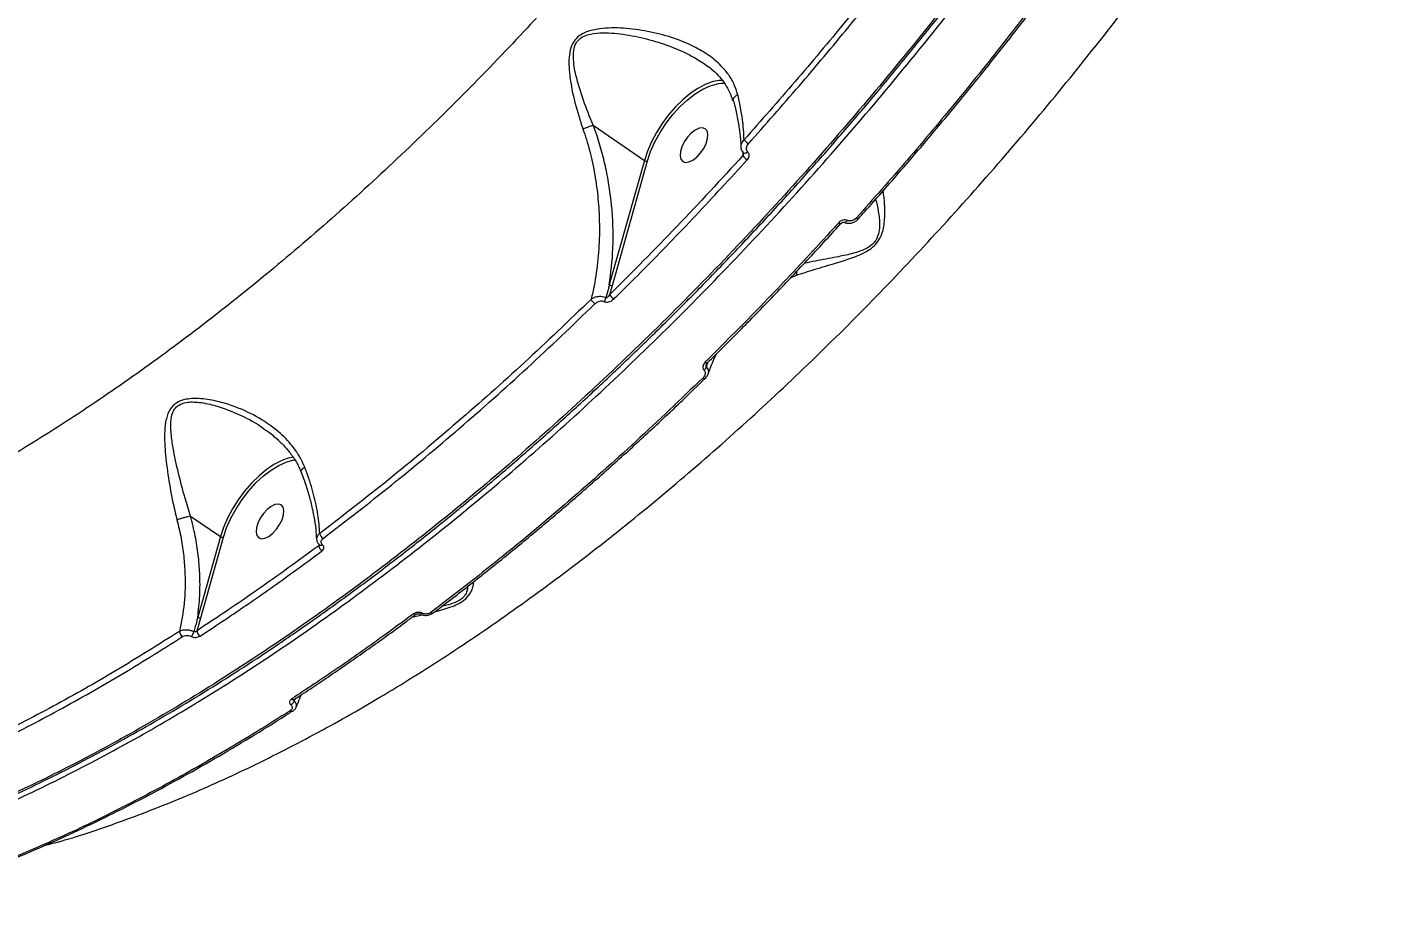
# Model space of a CAD drawing. Header units: millimetres. Extents: x -6879 to 7341, y -8047 to 7187.
# Drawn here: x -830.7 to -524.2, y 2232.9 to 2434.7 of the extents above; entities that cross this region are included whole.
import ezdxf

# ---------------------------------------------------------------- set-up
doc = ezdxf.new("R2010")
doc.units = ezdxf.units.MM
for name, color, linetype in [('DIKOM_ОБЪЕКТ', 7, 'Continuous'), ('DIKOM_РАЗМЕР_ЗОНА', 7, 'Continuous'), ('DIKOM_РАЗМЕР_ОБЪЕКТА', 7, 'Continuous')]:
    doc.layers.add(name, color=color, linetype=linetype)
doc.styles.add('style1', font='arial.ttf', dxfattribs={"width": 0.8})
doc.dimstyles.new('1-50', dxfattribs={"dimtxt": 300, "dimasz": 200, "dimexe": 100, "dimexo": 0, "dimgap": 100, "dimtad": 0, "dimdec": 0, "dimtxsty": 'style1', "dimcen": 0, "dimclrd": 7, "dimclre": 7, "dimadec": 1, "dimazin": 2, "dimtfac": 1, "dimtdec": 0, "dimtmove": 1, "dimatfit": 3, "dimfxl": 0, "dimlwd": 25, "dimlwe": 18, "dimarcsym": 0})

# ---------------------------------------------------------------- blocks, each defined once
blk = doc.blocks.new('*D20')
at = {"layer": 'Defpoints', "color": 0, "transparency": 16777216}
for p in [(-335.47, 4138.44), (-5198.79, -5966.88), (-1568.13, -5966.88)]:
    blk.add_point(p, dxfattribs=at)
at = {"layer": 'DIKOM_РАЗМЕР_ОБЪЕКТА', "color": 7, "lineweight": 18, "transparency": 16777216}
for p, q in [((-335.47, 4138.44), (-5298.79, 4138.44)), ((-1568.13, -5966.88), (-5298.79, -5966.88))]:
    blk.add_line(p, q, dxfattribs=at)
at = {"layer": 'DIKOM_РАЗМЕР_ОБЪЕКТА', "color": 7, "lineweight": 25, "transparency": 16777216}
for p, q in [((-5198.79, 3938.44), (-5198.79, -81.84)), ((-5198.79, -5766.88), (-5198.79, -1161.62))]:
    blk.add_line(p, q, dxfattribs=at)
at = {"layer": 'DIKOM_РАЗМЕР_ОБЪЕКТА', "color": 7, "transparency": 16777216}
for points in [[(-5232.12, 3938.44), (-5165.46, 3938.44), (-5198.79, 4138.44)], [(-5232.12, -5766.88), (-5165.46, -5766.88), (-5198.79, -5966.88)]]:
    blk.add_solid(points, dxfattribs=at)
at = {"layer": 'DIKOM_РАЗМЕР_ОБЪЕКТА', "color": 0, "transparency": 16777216, "insert": (-5198.79, -621.73), "char_height": 300, "attachment_point": 5, "rotation": 90, "style": 'style1'}
blk.add_mtext('10100', dxfattribs=at)
blk = doc.blocks.new('*D19')
at = {"layer": 'Defpoints', "color": 0, "transparency": 16777216}
for p in [(5624.04, 6094.27), (-4435.35, 2864.29), (5624.04, -2640.11)]:
    blk.add_point(p, dxfattribs=at)
at = {"layer": 'DIKOM_РАЗМЕР_ОБЪЕКТА', "color": 7, "lineweight": 18, "transparency": 16777216}
for p, q in [((-4435.35, 2864.29), (-4435.35, 6194.27)), ((5624.04, -2640.11), (5624.04, 6194.27))]:
    blk.add_line(p, q, dxfattribs=at)
at = {"layer": 'DIKOM_РАЗМЕР_ОБЪЕКТА', "color": 7, "lineweight": 25, "transparency": 16777216}
for p, q in [((-4235.35, 6094.27), (2113.67, 6094.27)), ((5424.04, 6094.27), (3193.46, 6094.27))]:
    blk.add_line(p, q, dxfattribs=at)
at = {"layer": 'DIKOM_РАЗМЕР_ОБЪЕКТА', "color": 7, "transparency": 16777216}
for points in [[(-4235.35, 6127.6), (-4235.35, 6060.94), (-4435.35, 6094.27)], [(5424.04, 6127.6), (5424.04, 6060.94), (5624.04, 6094.27)]]:
    blk.add_solid(points, dxfattribs=at)
at = {"layer": 'DIKOM_РАЗМЕР_ОБЪЕКТА', "color": 0, "transparency": 16777216, "insert": (2653.56, 6094.27), "char_height": 300, "attachment_point": 5, "style": 'style1'}
blk.add_mtext('10100', dxfattribs=at)
blk = doc.blocks.new('*D18')
at = {"layer": 'Defpoints', "color": 0, "transparency": 16777216}
for p in [(-342.29, 5666.7), (-6681.79, -8047.27), (-1651.48, -8047.27)]:
    blk.add_point(p, dxfattribs=at)
at = {"layer": 'DIKOM_РАЗМЕР_ЗОНА', "color": 7, "lineweight": 18, "transparency": 16777216}
for p, q in [((-342.29, 5666.7), (-6781.79, 5666.7)), ((-1651.48, -8047.27), (-6781.79, -8047.27))]:
    blk.add_line(p, q, dxfattribs=at)
at = {"layer": 'DIKOM_РАЗМЕР_ЗОНА', "color": 7, "lineweight": 25, "transparency": 16777216}
for p, q in [((-6681.79, 5466.7), (-6681.79, -340.84)), ((-6681.79, -7847.27), (-6681.79, -1420.62))]:
    blk.add_line(p, q, dxfattribs=at)
at = {"layer": 'DIKOM_РАЗМЕР_ЗОНА', "color": 7, "transparency": 16777216}
for points in [[(-6715.12, 5466.7), (-6648.46, 5466.7), (-6681.79, 5666.7)], [(-6715.12, -7847.27), (-6648.46, -7847.27), (-6681.79, -8047.27)]]:
    blk.add_solid(points, dxfattribs=at)
at = {"layer": 'DIKOM_РАЗМЕР_ЗОНА', "color": 0, "transparency": 16777216, "insert": (-6681.79, -880.73), "char_height": 300, "attachment_point": 5, "rotation": 90, "style": 'style1'}
blk.add_mtext('13700', dxfattribs=at)
blk = doc.blocks.new('*D17')
at = {"layer": 'Defpoints', "color": 0, "transparency": 16777216}
for p in [(-5935.35, 6990.27), (-5935.35, 998.27), (7340.79, -2830.86)]:
    blk.add_point(p, dxfattribs=at)
at = {"layer": 'DIKOM_РАЗМЕР_ЗОНА', "color": 7, "lineweight": 18, "transparency": 16777216}
for p, q in [((-5935.35, 998.27), (-5935.35, 7090.27)), ((7340.79, -2830.86), (7340.79, 7090.27))]:
    blk.add_line(p, q, dxfattribs=at)
at = {"layer": 'DIKOM_РАЗМЕР_ЗОНА', "color": 7, "lineweight": 25, "transparency": 16777216}
for p, q in [((-5735.35, 6990.27), (2016.67, 6990.27)), ((7140.79, 6990.27), (3096.46, 6990.27))]:
    blk.add_line(p, q, dxfattribs=at)
at = {"layer": 'DIKOM_РАЗМЕР_ЗОНА', "color": 7, "transparency": 16777216}
for points in [[(-5735.35, 7023.6), (-5735.35, 6956.94), (-5935.35, 6990.27)], [(7140.79, 7023.6), (7140.79, 6956.94), (7340.79, 6990.27)]]:
    blk.add_solid(points, dxfattribs=at)
at = {"layer": 'DIKOM_РАЗМЕР_ЗОНА', "color": 0, "transparency": 16777216, "insert": (2556.56, 6990.27), "char_height": 300, "attachment_point": 5, "style": 'style1'}
blk.add_mtext('13300', dxfattribs=at)

msp = doc.modelspace()

# ---------------------------------------------------------------- linework, layer by layer
at = {"layer": 'DIKOM_ОБЪЕКТ', "color": 7, "linetype": 'Continuous', "lineweight": 15}
for p, q in [((-702.59, 2412.52), (-691.02, 2404.56)), ((-668.72, 2406.44), (-668.73, 2405.66)), ((-691.02, 2404.56), (-698.95, 2376.38)), ((-698.26, 2376.25), (-690.33, 2404.43)), ((-642.59, 2391.34), (-642.58, 2391.35)), ((-657.84, 2378.1), (-656.76, 2378.53)), ((-698.83, 2374.23), (-698.26, 2376.25)), ((-677.28, 2355.16), (-677.26, 2355.19)), ((-793.68, 2324.05), (-786.94, 2319.42)), ((-786.94, 2319.42), (-792.07, 2301.19)), ((-791.38, 2301.06), (-786.25, 2319.29)), ((-764.7, 2317.76), (-764.7, 2317.37)), ((-738.77, 2302.16), (-738.74, 2302.17)), ((-792.22, 2298.14), (-791.38, 2301.06)), ((-743.53, 2301.23), (-741.35, 2301.75))]:
    msp.add_line(p, q, dxfattribs=at)
at = {"layer": 'DIKOM_ОБЪЕКТ', "color": 7, "linetype": 'Continuous', "lineweight": 15, "flags": 128}
for points in [[(-675.45, 2422.38), (-675.65, 2422.33), (-677.26, 2421.74), (-678.93, 2420.85), (-680.64, 2419.7), (-682.33, 2418.29), (-683.97, 2416.67), (-685.53, 2414.86), (-686.98, 2412.91), (-688.27, 2410.87), (-689.39, 2408.76), (-690.32, 2406.64), (-691.02, 2404.56)], [(-690.33, 2404.43), (-689.61, 2406.56), (-688.65, 2408.73), (-687.47, 2410.88), (-686.11, 2412.96), (-684.6, 2414.92), (-682.97, 2416.71), (-681.27, 2418.3), (-679.53, 2419.63), (-677.8, 2420.69), (-676.11, 2421.44), (-674.68, 2421.84)], [(-673.26, 2422.64), (-674.13, 2422.62), (-675.45, 2422.38)], [(-682.77, 2404.83), (-682.35, 2404.32), (-681.73, 2404.11), (-680.94, 2404.22), (-680.07, 2404.64), (-679.17, 2405.33), (-678.33, 2406.24), (-677.6, 2407.29), (-677.06, 2408.41), (-676.73, 2409.49), (-676.66, 2410.46), (-676.83, 2411.23), (-677.25, 2411.73), (-677.88, 2411.94), (-678.66, 2411.83), (-679.54, 2411.42), (-680.43, 2410.72), (-681.28, 2409.81), (-682, 2408.76), (-682.55, 2407.64), (-682.87, 2406.56), (-682.95, 2405.59), (-682.77, 2404.83)], [(-667.63, 2406.47), (-667.82, 2406.33), (-668.01, 2406.23), (-668.2, 2406.17), (-668.37, 2406.15), (-668.51, 2406.18), (-668.59, 2406.24)], [(-645.1, 2390.98), (-645.24, 2390.8), (-645.38, 2390.66), (-645.52, 2390.57), (-645.65, 2390.53), (-645.77, 2390.55), (-645.78, 2390.55)], [(-643.07, 2391.52), (-642.95, 2391.44), (-642.83, 2391.38), (-642.73, 2391.34), (-642.66, 2391.32), (-642.6, 2391.32), (-642.59, 2391.34)], [(-647.06, 2390.45), (-646.93, 2390.36), (-646.81, 2390.3), (-646.71, 2390.26), (-646.63, 2390.24), (-646.58, 2390.26), (-646.57, 2390.27)], [(-677.24, 2358.95), (-677.11, 2358.86), (-676.98, 2358.8), (-676.88, 2358.77), (-676.79, 2358.76), (-676.73, 2358.79), (-676.72, 2358.8)], [(-677.8, 2355.31), (-677.67, 2355.23), (-677.55, 2355.17), (-677.45, 2355.14), (-677.36, 2355.13), (-677.3, 2355.15), (-677.28, 2355.16)], [(-772.03, 2337.04), (-773.18, 2336.59), (-774.86, 2335.71), (-776.56, 2334.55), (-778.25, 2333.14), (-779.89, 2331.52), (-781.46, 2329.72), (-782.9, 2327.77), (-784.2, 2325.72), (-785.32, 2323.61), (-786.24, 2321.5), (-786.94, 2319.42)], [(-786.25, 2319.29), (-785.53, 2321.42), (-784.57, 2323.58), (-783.4, 2325.73), (-782.04, 2327.81), (-780.52, 2329.77), (-778.9, 2331.57), (-777.19, 2333.15), (-775.45, 2334.49), (-773.72, 2335.54), (-772.04, 2336.29), (-770.61, 2336.69)], [(-770.35, 2337.44), (-771.57, 2337.18), (-772.03, 2337.04)], [(-770.61, 2336.69), (-770.44, 2336.72), (-770.06, 2336.77)], [(-778.69, 2319.68), (-778.28, 2319.17), (-777.65, 2318.96), (-776.87, 2319.07), (-775.99, 2319.49), (-775.1, 2320.18), (-774.25, 2321.09), (-773.53, 2322.15), (-772.98, 2323.26), (-772.66, 2324.35), (-772.58, 2325.31), (-772.76, 2326.08), (-773.18, 2326.59), (-773.8, 2326.8), (-774.59, 2326.69), (-775.46, 2326.27), (-776.36, 2325.58), (-777.2, 2324.67), (-777.93, 2323.61), (-778.47, 2322.49), (-778.8, 2321.41), (-778.87, 2320.45), (-778.69, 2319.68)], [(-743.26, 2301.95), (-743.12, 2301.87), (-742.99, 2301.81), (-742.87, 2301.79), (-742.77, 2301.81), (-742.68, 2301.85)], [(-741.3, 2302.1), (-741.42, 2302), (-741.54, 2301.93), (-741.64, 2301.89), (-741.74, 2301.89), (-741.78, 2301.9)], [(-739.34, 2302.26), (-739.2, 2302.18), (-739.08, 2302.13), (-738.96, 2302.11), (-738.86, 2302.11), (-738.77, 2302.15), (-738.77, 2302.16)], [(-770.58, 2279.94), (-770.57, 2279.95), (-770.55, 2279.97)]]:
    msp.add_lwpolyline(points, dxfattribs=at)
at = {"layer": 'DIKOM_ОБЪЕКТ', "color": 7, "linetype": 'Continuous', "lineweight": 15}
for centre, radius, start, end in [((-673.4, 2415.41), 6.55, 84.0164, 101.3534), ((-665.45, 2411.35), 3.66, 214.9691, 235.9588), ((-690.53, 2405.27), 0.862, 235.3232, 283.1421), ((-665.87, 2407.51), 3.4, 213.0077, 236.2963), ((-698.46, 2377.09), 0.862, 235.3232, 283.1421), ((-700.78, 2374.2), 2.55, 205.4037, 235.9006), ((-701.77, 2373.91), 2.09, 321.92, 347.5792), ((-696.55, 2375.26), 2.51, 204.3583, 236.2877), ((-678.55, 2358.44), 1.7, 307.0407, 338.3807), ((-786.45, 2320.13), 0.862, 235.3232, 283.1421), ((-762.99, 2317.61), 1.73, 187.9174, 235.5198), ((-764.22, 2318.06), 0.597, 237.0482, 309.3028), ((-762.7, 2320.48), 1.78, 190.4472, 235.1929), ((-791.58, 2301.9), 0.861, 235.3032, 283.1694), ((-794.62, 2298.08), 1.58, 183.5888, 234.5818), ((-795.05, 2298.41), 2.16, 313.5347, 345.6178), ((-790.65, 2298.19), 1.57, 181.9126, 234.9328), ((-771.73, 2282.77), 1.6, 296.7608, 340.7901), ((-770.49, 2283.06), 0.525, 226.8833, 296.1185), ((-770.8, 2280.43), 0.537, 227.662, 294.1153)]:
    msp.add_arc(centre, radius, start, end, dxfattribs=at)
for points, knots in [([(-539.97, 2567.64), (-542.07, 2563.67), (-547.74, 2552.99), (-557.54, 2535.68), (-569.47, 2515.84), (-582.14, 2496.07), (-595.5, 2476.45), (-609.54, 2457.06), (-623.94, 2438.31), (-638.65, 2420.26), (-653.6, 2402.94), (-669.03, 2386.07), (-684.92, 2369.73), (-701.22, 2353.99), (-717.56, 2339.19), (-733.89, 2325.37), (-750.16, 2312.52), (-766.62, 2300.45), (-783.24, 2289.23), (-799.95, 2278.91), (-816.39, 2269.73), (-832.51, 2261.69), (-848.26, 2254.77), (-863.9, 2248.86), (-879.37, 2244.02), (-894.62, 2240.3), (-909.3, 2237.77), (-923.39, 2236.41), (-936.83, 2236.22), (-949, 2236.97), (-956.37, 2238.34), (-959.67, 2238.95)], [0, 0, 0, 0, 0.020528, 0.055303, 0.090105, 0.124881, 0.160666, 0.196481, 0.232266, 0.267042, 0.301844, 0.336619, 0.372405, 0.408219, 0.444005, 0.47878, 0.513582, 0.548358, 0.584143, 0.619958, 0.655744, 0.690519, 0.725321, 0.760096, 0.795882, 0.831696, 0.867482, 0.902257, 0.937059, 0.971835, 1, 1, 1, 1]), ([(-959.45, 2238.73), (-958.89, 2238.61), (-956.35, 2238.07), (-951.67, 2237.39), (-945.43, 2236.68), (-939.03, 2236.27), (-932.49, 2236.13), (-925.81, 2236.27), (-918.99, 2236.69), (-912.02, 2237.38), (-904.91, 2238.35), (-897.71, 2239.59), (-890.44, 2241.1), (-883.11, 2242.87), (-875.7, 2244.91), (-868.23, 2247.21), (-860.69, 2249.78), (-853.07, 2252.62), (-845.38, 2255.72), (-837.6, 2259.09), (-829.75, 2262.73), (-821.82, 2266.65), (-813.81, 2270.82), (-805.77, 2275.24), (-797.73, 2279.9), (-789.69, 2284.78), (-781.66, 2289.87), (-773.64, 2295.2), (-765.62, 2300.74), (-757.6, 2306.52), (-749.57, 2312.52), (-741.54, 2318.75), (-733.51, 2325.21), (-725.47, 2331.9), (-717.42, 2338.83), (-709.4, 2345.96), (-701.44, 2353.26), (-693.56, 2360.72), (-685.76, 2368.33), (-678.04, 2376.1), (-670.4, 2384.03), (-662.83, 2392.12), (-655.33, 2400.37), (-647.9, 2408.78), (-640.54, 2417.36), (-633.25, 2426.12), (-626.02, 2435.04), (-618.88, 2444.11), (-611.85, 2453.28), (-604.97, 2462.53), (-598.24, 2471.85), (-591.64, 2481.23), (-585.2, 2490.7), (-578.89, 2500.23), (-572.71, 2509.85), (-566.68, 2519.55), (-560.78, 2529.33), (-555, 2539.2), (-549.37, 2549.16), (-544.23, 2558.52), (-541.04, 2564.57), (-539.62, 2567.26)], [0, 0, 0, 0, 0.004816, 0.021898, 0.038976, 0.056069, 0.073191, 0.090363, 0.107602, 0.124928, 0.142335, 0.159717, 0.176999, 0.194209, 0.211367, 0.228493, 0.245606, 0.262724, 0.279862, 0.297038, 0.314271, 0.331581, 0.348982, 0.366385, 0.383696, 0.400927, 0.418099, 0.435231, 0.452342, 0.469453, 0.486578, 0.503734, 0.520943, 0.538221, 0.55559, 0.572993, 0.590326, 0.607575, 0.624757, 0.641895, 0.659005, 0.676109, 0.693224, 0.710365, 0.727551, 0.744802, 0.762137, 0.779541, 0.796907, 0.814177, 0.831376, 0.848523, 0.865639, 0.882741, 0.899851, 0.916981, 0.934151, 0.95138, 0.968687, 0.986081, 1, 1, 1, 1]), ([(-958.34, 2238), (-955.37, 2237.43), (-948.22, 2236.07), (-936.18, 2235.26), (-922.37, 2235.4), (-908.15, 2236.75), (-893.61, 2239.24), (-878.81, 2242.81), (-863.51, 2247.52), (-847.74, 2253.41), (-831.54, 2260.49), (-815.47, 2268.49), (-799.58, 2277.34), (-783.93, 2286.91), (-768.08, 2297.46), (-752.08, 2309.02), (-735.96, 2321.55), (-719.87, 2334.96), (-703.85, 2349.24), (-687.97, 2364.34), (-672.15, 2380.32), (-656.47, 2397.15), (-640.99, 2414.81), (-626.04, 2432.9), (-611.67, 2451.35), (-597.9, 2470.09), (-584.5, 2489.41), (-571.54, 2509.27), (-559.09, 2529.62), (-548.07, 2548.78), (-541.46, 2561.18), (-538.54, 2566.66)], [0, 0, 0, 0, 0.025404, 0.061179, 0.096984, 0.132759, 0.167525, 0.202317, 0.237083, 0.272859, 0.308663, 0.344438, 0.377952, 0.41149, 0.445004, 0.479419, 0.51386, 0.548275, 0.583041, 0.617834, 0.652599, 0.688375, 0.72418, 0.759955, 0.794721, 0.829513, 0.864279, 0.900055, 0.935859, 0.971635, 1, 1, 1, 1]), ([(-629.78, 2549.74), (-633.12, 2544.43), (-639.8, 2533.81), (-650.34, 2518.17), (-661.23, 2502.8), (-672.61, 2487.54), (-684.49, 2472.45), (-696.85, 2457.58), (-709.5, 2443.16), (-722.82, 2428.78), (-736.83, 2414.54), (-751.52, 2400.52), (-766.4, 2387.22), (-781.4, 2374.7), (-796.46, 2363.01), (-811.5, 2352.21), (-826.5, 2342.33), (-841.44, 2333.38), (-856.29, 2325.35), (-870.97, 2318.28), (-885.42, 2312.22), (-899.57, 2307.18), (-913.41, 2303.21), (-926.9, 2300.27), (-940.03, 2298.37), (-952.73, 2297.52), (-964.95, 2297.71), (-976.85, 2298.99), (-988.36, 2301.44), (-999.45, 2305.06), (-1009.81, 2309.91), (-1017.64, 2314.47), (-1021.73, 2317.81), (-1022.88, 2318.75)], [0, 0, 0, 0, 0.029349, 0.058733, 0.088117, 0.117466, 0.148018, 0.178611, 0.209203, 0.239755, 0.273378, 0.307107, 0.340891, 0.374674, 0.408403, 0.442025, 0.475536, 0.509153, 0.542824, 0.576495, 0.610112, 0.643623, 0.677054, 0.71059, 0.744181, 0.777771, 0.811308, 0.844739, 0.880045, 0.915383, 0.95069, 0.986113, 1, 1, 1, 1]), ([(-826.53, 2249.61), (-825.63, 2249.84), (-820.16, 2251.21), (-809.76, 2254.77), (-795.37, 2260.3), (-780.7, 2266.91), (-765.85, 2274.45), (-750.87, 2282.93), (-735.81, 2292.32), (-720.7, 2302.62), (-705.55, 2313.8), (-690.41, 2325.82), (-675.37, 2338.6), (-660.49, 2352.11), (-645.8, 2366.3), (-631.34, 2381.18), (-617.12, 2396.7), (-603.19, 2412.79), (-589.62, 2429.39), (-576.47, 2446.42), (-564.73, 2462.53), (-554.29, 2477.59), (-548.2, 2486.9), (-545.15, 2491.55)], [0, 0, 0, 0, 0.009904, 0.060309, 0.110873, 0.161517, 0.212162, 0.262727, 0.313132, 0.36362, 0.414265, 0.464991, 0.515718, 0.566364, 0.616852, 0.667464, 0.718233, 0.769084, 0.819936, 0.870707, 0.921319, 0.960659, 1, 1, 1, 1]), ([(-623.88, 2463.57), (-627.44, 2458.89), (-634.57, 2449.52), (-645.61, 2435.81), (-656.88, 2422.32), (-664.59, 2413.61), (-668.45, 2409.25)], [0, 0, 0, 0, 0.249099, 0.498201, 0.749099, 1, 1, 1, 1]), ([(-667.5, 2408.32), (-663.66, 2412.65), (-655.99, 2421.32), (-644.72, 2434.8), (-633.62, 2448.58), (-626.43, 2458.03), (-622.83, 2462.76)], [0, 0, 0, 0, 0.249098, 0.498199, 0.749098, 1, 1, 1, 1]), ([(-598.37, 2445.94), (-601.94, 2441.25), (-609.09, 2431.87), (-620.17, 2418.12), (-631.47, 2404.62), (-639.21, 2395.89), (-643.07, 2391.52)], [0, 0, 0, 0, 0.249101, 0.4982, 0.749099, 1, 1, 1, 1]), ([(-642.61, 2391.37), (-642.12, 2391.91), (-639.11, 2395.23), (-633.66, 2401.47), (-626.27, 2410.1), (-618.97, 2418.89), (-611.77, 2427.81), (-604.75, 2436.74), (-600.19, 2442.75), (-597.95, 2445.71)], [0, 0, 0, 0, 0.031439, 0.19363, 0.355942, 0.518342, 0.680792, 0.843248, 1, 1, 1, 1]), ([(-669.91, 2419.48), (-670.14, 2420.22), (-670.62, 2421.79), (-671.89, 2423.95), (-673.78, 2426.22), (-676.39, 2428.4), (-680.15, 2430.61), (-684.8, 2432.48), (-690.2, 2433.83), (-695.71, 2434.61), (-700.4, 2434.57), (-703.82, 2433.86), (-705.86, 2432.8), (-707.18, 2431.37), (-707.9, 2429.46), (-708.14, 2427.34), (-708, 2423.87), (-707.2, 2419.13), (-705.91, 2414.63), (-705.08, 2412.15), (-704.91, 2411.64)], [0, 0, 0, 0, 0.0399723, 0.0838392, 0.1277323, 0.1889328, 0.2502302, 0.3350398, 0.4199817, 0.5024372, 0.5846115, 0.6297425, 0.6580813, 0.686913, 0.7179995, 0.753286, 0.788721, 0.8822414, 0.9758688, 1, 1, 1, 1]), ([(-702.59, 2412.52), (-702.59, 2412.52), (-702.79, 2413.01), (-703.8, 2415.34), (-705.36, 2419.61), (-706.65, 2424.07), (-707.11, 2427.36), (-707.11, 2429.32), (-706.64, 2430.99), (-705.89, 2431.88), (-705.02, 2432.54), (-703.53, 2433.19), (-701.15, 2433.47), (-698.45, 2433.42), (-694.9, 2433.03), (-690.45, 2432.13), (-685.19, 2430.47), (-680.73, 2428.53), (-678.27, 2426.93), (-677.33, 2426.32)], [0, 0, 0, 0, 0.00011, 0.030687, 0.147916, 0.267706, 0.310329, 0.35374, 0.389456, 0.415755, 0.421772, 0.454222, 0.508412, 0.559564, 0.610776, 0.715668, 0.82268, 0.932019, 1, 1, 1, 1]), ([(-677.32, 2426.33), (-676.84, 2425.99), (-675.76, 2425.22), (-674.33, 2423.86), (-673.01, 2422.25), (-671.96, 2420.47), (-671.31, 2419.07), (-671.11, 2418.22), (-671.07, 2418.06)], [0, 0, 0, 0, 0.158398, 0.350606, 0.547414, 0.748978, 0.951782, 1, 1, 1, 1]), ([(-670.89, 2418.12), (-670.89, 2418.13), (-670.97, 2418.26), (-670.87, 2418.58), (-670.56, 2419.02), (-670.18, 2419.32), (-669.95, 2419.46), (-669.91, 2419.48)], [0, 0, 0, 0, 0.0222037, 0.3415898, 0.6610071, 0.9484393, 1, 1, 1, 1]), ([(-668.45, 2409.25), (-668.54, 2410.76), (-668.72, 2414.02), (-669.5, 2417.56), (-669.91, 2419.48)], [0, 0, 0, 0, 0.4604964, 1, 1, 1, 1]), ([(-670.9, 2418.1), (-670.84, 2417.9), (-670.47, 2416.63), (-669.99, 2414.36), (-669.49, 2411.36), (-669.24, 2409.12), (-669.22, 2407.93), (-669.21, 2407.66)], [0, 0, 0, 0, 0.055552, 0.340713, 0.626376, 0.912551, 1, 1, 1, 1]), ([(-702.59, 2412.52), (-702.8, 2412.44), (-703.21, 2412.28), (-703.99, 2411.98), (-704.57, 2411.76), (-704.86, 2411.66), (-704.91, 2411.64)], [0, 0, 0, 0, 0.31576, 0.631406, 0.943729, 1, 1, 1, 1]), ([(-702.59, 2412.52), (-702.59, 2412.52), (-702.59, 2412.52), (-702.59, 2412.52), (-702.59, 2412.52), (-702.59, 2412.52)], [0, 0, 0, 0, 0.431082, 0.787042, 1, 1, 1, 1]), ([(-698.95, 2376.38), (-698.6, 2379.1), (-698.09, 2383.2), (-698.07, 2388.95), (-698.36, 2394.63), (-699.15, 2400.33), (-700.44, 2405.93), (-701.51, 2409.55), (-702.3, 2411.72), (-702.59, 2412.52)], [0, 0, 0, 0, 0.235538, 0.356034, 0.476528, 0.701657, 0.817294, 0.932916, 1, 1, 1, 1]), ([(-704.91, 2411.64), (-704.65, 2410.87), (-703.8, 2408.36), (-702.69, 2403.99), (-701.75, 2398.58), (-701.21, 2392.85), (-701.14, 2386.84), (-701.61, 2380.67), (-702.37, 2376.13), (-702.95, 2373.66), (-703.08, 2373.11)], [0, 0, 0, 0, 0.060121, 0.196236, 0.332816, 0.469064, 0.630328, 0.792114, 0.953434, 1, 1, 1, 1]), ([(-668.45, 2409.25), (-668.52, 2409.18), (-668.8, 2408.91), (-669.09, 2408.38), (-669.25, 2407.89), (-669.2, 2407.67), (-669.19, 2407.66)], [0, 0, 0, 0, 0.158601, 0.583523, 0.982019, 1, 1, 1, 1]), ([(-669.17, 2407.62), (-669.17, 2407.54), (-669.19, 2407.21), (-669, 2406.7), (-668.69, 2406.39), (-668.56, 2406.26)], [0, 0, 0, 0, 0.150584, 0.648483, 1, 1, 1, 1]), ([(-668.58, 2406.18), (-668.59, 2406.12), (-668.6, 2405.97), (-668.66, 2405.79), (-668.71, 2405.69), (-668.73, 2405.66)], [0, 0, 0, 0, 0.358544, 0.822078, 1, 1, 1, 1]), ([(-668.59, 2406.24), (-668.59, 2406.24), (-668.58, 2406.24), (-668.58, 2406.26), (-668.58, 2406.2), (-668.58, 2406.18)], [0, 0, 0, 0, 0.01698, 0.725061, 1, 1, 1, 1]), ([(-667.63, 2406.47), (-667.72, 2406.58), (-667.9, 2406.8), (-667.97, 2407.24), (-667.89, 2407.7), (-667.71, 2408.08), (-667.54, 2408.27), (-667.5, 2408.32)], [0, 0, 0, 0, 0.216938, 0.433451, 0.661957, 0.908117, 1, 1, 1, 1]), ([(-667.76, 2404.68), (-667.72, 2404.73), (-667.56, 2404.92), (-667.38, 2405.27), (-667.3, 2405.72), (-667.37, 2406.15), (-667.55, 2406.36), (-667.63, 2406.47)], [0, 0, 0, 0, 0.09178, 0.335495, 0.563027, 0.781414, 1, 1, 1, 1]), ([(-668.73, 2405.66), (-673.67, 2400.27), (-683.57, 2389.47), (-693.74, 2379.32), (-698.83, 2374.23)], [0, 0, 0, 0, 0.499274, 1, 1, 1, 1]), ([(-697.94, 2373.18), (-697.49, 2373.62), (-695.23, 2375.85), (-689.02, 2382.06), (-679.36, 2392.02), (-671.63, 2400.46), (-667.76, 2404.68)], [0, 0, 0, 0, 0.0441409, 0.2207096, 0.6100105, 1, 1, 1, 1]), ([(-656.76, 2378.53), (-655.36, 2379), (-652.54, 2379.94), (-648.16, 2381.18), (-644.68, 2382.26), (-642.28, 2383.19), (-640.54, 2384.05), (-638.98, 2385.19), (-637.78, 2386.68), (-637.09, 2388.36), (-636.64, 2390.66), (-636.58, 2393.33), (-636.74, 2395.91), (-636.93, 2397.19), (-637, 2397.7)], [0, 0, 0, 0, 0.143579, 0.290434, 0.388435, 0.43814, 0.48903, 0.534068, 0.579552, 0.636261, 0.690728, 0.805458, 0.922823, 1, 1, 1, 1]), ([(-638.72, 2395.74), (-638.72, 2395.73), (-638.48, 2394.96), (-638.05, 2393.04), (-637.76, 2390.54), (-637.9, 2388.37), (-638.34, 2386.91), (-639.03, 2385.97), (-639.78, 2385.25), (-640.83, 2384.55), (-642.46, 2383.89), (-644.76, 2383.25), (-648.12, 2382.56), (-651.78, 2381.9), (-654.02, 2381.43), (-654.86, 2381.26)], [0, 0, 0, 0, 0.001678, 0.138852, 0.275639, 0.337513, 0.39936, 0.439861, 0.447314, 0.495254, 0.551725, 0.608571, 0.723374, 0.896642, 1, 1, 1, 1]), ([(-645.1, 2390.98), (-645.25, 2391.03), (-645.56, 2391.13), (-646.11, 2391.06), (-646.65, 2390.84), (-646.93, 2390.58), (-647.06, 2390.45)], [0, 0, 0, 0, 0.23386, 0.482458, 0.741333, 1, 1, 1, 1]), ([(-645.76, 2390.58), (-645.6, 2390.5), (-645.19, 2390.32), (-644.44, 2390.32), (-643.62, 2390.55), (-642.97, 2390.92), (-642.69, 2391.25), (-642.61, 2391.35)], [0, 0, 0, 0, 0.160454, 0.389629, 0.630354, 0.885773, 1, 1, 1, 1]), ([(-643.07, 2391.52), (-643.22, 2391.39), (-643.5, 2391.12), (-644.06, 2390.89), (-644.62, 2390.82), (-644.95, 2390.93), (-645.1, 2390.98)], [0, 0, 0, 0, 0.258326, 0.516763, 0.767783, 1, 1, 1, 1]), ([(-647.06, 2390.45), (-647.5, 2389.97), (-649.68, 2387.56), (-655.74, 2380.97), (-665.32, 2370.83), (-673.27, 2362.91), (-677.24, 2358.95)], [0, 0, 0, 0, 0.044141, 0.220714, 0.610011, 1, 1, 1, 1]), ([(-676.73, 2358.8), (-674.33, 2361.18), (-669.33, 2366.13), (-661.81, 2373.86), (-654.19, 2381.95), (-649.12, 2387.42), (-646.6, 2390.24), (-646.57, 2390.27)], [0, 0, 0, 0, 0.23534, 0.490052, 0.743917, 0.99746, 1, 1, 1, 1]), ([(-646.57, 2390.26), (-646.56, 2390.28), (-646.5, 2390.35), (-646.36, 2390.45), (-646.17, 2390.54), (-646, 2390.58), (-645.88, 2390.58), (-645.8, 2390.56), (-645.79, 2390.56), (-645.78, 2390.55)], [0, 0, 0, 0, 0.052527, 0.288056, 0.480914, 0.644982, 0.782995, 0.920293, 1, 1, 1, 1]), ([(-656.76, 2378.53), (-656.74, 2378.56), (-656.6, 2378.78), (-656.46, 2379.12), (-656.45, 2379.48), (-656.45, 2379.57)], [0, 0, 0, 0, 0.117102, 0.76663, 1, 1, 1, 1]), ([(-698.95, 2376.38), (-699.02, 2376.09), (-699.28, 2375.12), (-699.54, 2374.15), (-699.73, 2373.46)], [0, 0, 0, 0, 0.291268, 1, 1, 1, 1]), ([(-703.08, 2373.11), (-708.09, 2368.31), (-718.1, 2358.71), (-733.39, 2345.14), (-748.85, 2332.17), (-759.25, 2324.16), (-764.45, 2320.16)], [0, 0, 0, 0, 0.248596, 0.497194, 0.748596, 1, 1, 1, 1]), ([(-699.73, 2373.46), (-699.77, 2373.48), (-700, 2373.59), (-700.5, 2373.73), (-701.3, 2373.77), (-702.16, 2373.61), (-702.76, 2373.34), (-703.03, 2373.14), (-703.08, 2373.11)], [0, 0, 0, 0, 0.039497, 0.232609, 0.443691, 0.686698, 0.947894, 1, 1, 1, 1]), ([(-702.21, 2372.09), (-702.01, 2372.25), (-701.68, 2372.53), (-701.09, 2372.73), (-700.6, 2372.77), (-700.29, 2372.7), (-700.15, 2372.63), (-700.12, 2372.62)], [0, 0, 0, 0, 0.327737, 0.573916, 0.779589, 0.962799, 1, 1, 1, 1]), ([(-700.12, 2372.62), (-700.1, 2372.61), (-699.95, 2372.54), (-699.61, 2372.47), (-699.09, 2372.52), (-698.48, 2372.73), (-698.13, 2373.02), (-697.94, 2373.18)], [0, 0, 0, 0, 0.04403, 0.224499, 0.433737, 0.687498, 1, 1, 1, 1]), ([(-698.83, 2374.23), (-698.92, 2374.1), (-699.07, 2373.86), (-699.32, 2373.61), (-699.51, 2373.49), (-699.63, 2373.45), (-699.69, 2373.45), (-699.72, 2373.46), (-699.73, 2373.46)], [0, 0, 0, 0, 0.369347, 0.6444416, 0.8370935, 0.9269495, 0.9710703, 1, 1, 1, 1]), ([(-763.72, 2319.02), (-758.56, 2322.99), (-748.25, 2330.92), (-732.82, 2343.86), (-717.43, 2357.5), (-707.28, 2367.23), (-702.21, 2372.09)], [0, 0, 0, 0, 0.248597, 0.497193, 0.748596, 1, 1, 1, 1]), ([(-676.56, 2356.26), (-676.22, 2357.23), (-675.65, 2358.82), (-674.94, 2360.29), (-674.66, 2360.86)], [0, 0, 0, 0, 0.605414, 1, 1, 1, 1]), ([(-677.24, 2358.95), (-677.34, 2358.84), (-677.56, 2358.6), (-677.76, 2358.19), (-677.83, 2357.76), (-677.77, 2357.38), (-677.61, 2357.18), (-677.53, 2357.08)], [0, 0, 0, 0, 0.182491, 0.42376, 0.62747, 0.813438, 1, 1, 1, 1]), ([(-677.53, 2357.08), (-677.45, 2356.99), (-677.29, 2356.8), (-677.23, 2356.43), (-677.3, 2356.03), (-677.5, 2355.64), (-677.71, 2355.41), (-677.8, 2355.31)], [0, 0, 0, 0, 0.18897, 0.377463, 0.579156, 0.816431, 1, 1, 1, 1]), ([(-676.97, 2357.81), (-676.99, 2357.84), (-677.02, 2357.88), (-677.04, 2358.01), (-677.04, 2358.18), (-677, 2358.33), (-676.98, 2358.41)], [0, 0, 0, 0, 0.1566, 0.271593, 0.606476, 1, 1, 1, 1]), ([(-676.98, 2358.41), (-676.98, 2358.42), (-676.97, 2358.45), (-676.9, 2358.6), (-676.78, 2358.73), (-676.72, 2358.8)], [0, 0, 0, 0, 0.058494, 0.489112, 1, 1, 1, 1]), ([(-676.97, 2357.81), (-676.93, 2357.95), (-676.83, 2358.3), (-676.72, 2358.65), (-676.65, 2358.88)], [0, 0, 0, 0, 0.372561, 1, 1, 1, 1]), ([(-676.57, 2356.26), (-676.56, 2356.27), (-676.46, 2356.45), (-676.46, 2356.83), (-676.57, 2357.36), (-676.84, 2357.66), (-676.97, 2357.81)], [0, 0, 0, 0, 0.020884, 0.351861, 0.671765, 1, 1, 1, 1]), ([(-677.8, 2355.31), (-682.82, 2350.5), (-692.86, 2340.88), (-708.2, 2327.29), (-723.69, 2314.29), (-734.12, 2306.27), (-739.34, 2302.26)], [0, 0, 0, 0, 0.248597, 0.497194, 0.748596, 1, 1, 1, 1]), ([(-738.77, 2302.2), (-738.66, 2302.28), (-735.85, 2304.36), (-730.36, 2308.64), (-722.29, 2315.06), (-714.23, 2321.71), (-706.2, 2328.56), (-698.2, 2335.62), (-690.24, 2342.87), (-683.27, 2349.4), (-678.97, 2353.59), (-677.3, 2355.22)], [0, 0, 0, 0, 0.005241, 0.135199, 0.265278, 0.39545, 0.525686, 0.655961, 0.786234, 0.916474, 1, 1, 1, 1]), ([(-677.31, 2355.19), (-677.17, 2355.31), (-676.83, 2355.61), (-676.67, 2356.02), (-676.57, 2356.26)], [0, 0, 0, 0, 0.396205, 1, 1, 1, 1]), ([(-767.86, 2335.16), (-768.21, 2335.92), (-768.89, 2337.46), (-770.66, 2340.06), (-773.26, 2342.83), (-777.23, 2345.81), (-782.12, 2348.39), (-787.23, 2350.07), (-791.61, 2350.77), (-794.72, 2350.63), (-796.96, 2349.78), (-798.47, 2348.28), (-799.34, 2345.88), (-799.64, 2342.82), (-799.46, 2338.64), (-798.88, 2333.55), (-797.92, 2328.09), (-797.1, 2324.65), (-796.76, 2323.24)], [0, 0, 0, 0, 0.040431, 0.080882, 0.150958, 0.221146, 0.313919, 0.406691, 0.468099, 0.518438, 0.550939, 0.585739, 0.63083, 0.689218, 0.74783, 0.841261, 0.934579, 1, 1, 1, 1]), ([(-793.69, 2324.05), (-793.69, 2324.06), (-794.14, 2325.41), (-795.11, 2328.7), (-796.49, 2333.9), (-797.55, 2338.75), (-798.14, 2342.76), (-798.25, 2345.64), (-797.74, 2347.79), (-796.89, 2348.81), (-795.97, 2349.45), (-794.82, 2349.83), (-793.23, 2349.93), (-790.95, 2349.77), (-787.25, 2348.94), (-782.36, 2346.97), (-778.7, 2345.09), (-777.07, 2343.81), (-777, 2343.76)], [0, 0, 0, 0, 0.000076, 0.085497, 0.206122, 0.330093, 0.404194, 0.479601, 0.534147, 0.565403, 0.574639, 0.612548, 0.642971, 0.674268, 0.752424, 0.872056, 0.994693, 1, 1, 1, 1]), ([(-777.02, 2343.75), (-776.7, 2343.54), (-775.54, 2342.78), (-773.85, 2341.32), (-771.94, 2339.39), (-770.4, 2337.37), (-769.3, 2335.55), (-768.86, 2334.4), (-768.71, 2334.01)], [0, 0, 0, 0, 0.084564, 0.311357, 0.504955, 0.708582, 0.901779, 1, 1, 1, 1]), ([(-768.65, 2334.05), (-768.67, 2334.07), (-768.74, 2334.16), (-768.63, 2334.45), (-768.34, 2334.79), (-768.04, 2335.03), (-767.9, 2335.13), (-767.86, 2335.16)], [0, 0, 0, 0, 0.068484, 0.409888, 0.751296, 0.943187, 1, 1, 1, 1]), ([(-768.7, 2334.03), (-768.44, 2333.37), (-767.79, 2331.69), (-766.96, 2329.03), (-766.18, 2326.08), (-765.64, 2323.22), (-765.31, 2320.82), (-765.25, 2319.43), (-765.23, 2318.92)], [0, 0, 0, 0, 0.123084, 0.311992, 0.502159, 0.693183, 0.884535, 1, 1, 1, 1]), ([(-764.45, 2320.16), (-764.56, 2321.55), (-764.77, 2324.37), (-765.77, 2328.98), (-766.9, 2332.63), (-767.7, 2334.72), (-767.86, 2335.16)], [0, 0, 0, 0, 0.2991603, 0.603987, 0.9163476, 1, 1, 1, 1]), ([(-793.69, 2324.05), (-793.91, 2324.01), (-794.34, 2323.91), (-795.15, 2323.71), (-795.95, 2323.49), (-796.48, 2323.33), (-796.72, 2323.25), (-796.76, 2323.24)], [0, 0, 0, 0, 0.243941, 0.487987, 0.731967, 0.957073, 1, 1, 1, 1]), ([(-793.68, 2324.05), (-793.68, 2324.05), (-793.68, 2324.05), (-793.69, 2324.06), (-793.69, 2324.05), (-793.69, 2324.05)], [0, 0, 0, 0, 0.48596, 0.897472, 1, 1, 1, 1]), ([(-792.07, 2301.19), (-791.88, 2302.8), (-791.52, 2306.03), (-791.54, 2310.79), (-791.92, 2315.32), (-792.58, 2319.66), (-793.31, 2322.56), (-793.68, 2324.05)], [0, 0, 0, 0, 0.219897, 0.442772, 0.623672, 0.806258, 1, 1, 1, 1]), ([(-796.76, 2323.24), (-796.42, 2321.82), (-795.77, 2319.08), (-795.2, 2314.96), (-794.85, 2310.06), (-794.97, 2304.26), (-795.78, 2300.09), (-796.19, 2297.98)], [0, 0, 0, 0, 0.1647923, 0.3184399, 0.4735207, 0.7333138, 1, 1, 1, 1]), ([(-764.7, 2317.37), (-769.28, 2314), (-778.46, 2307.26), (-787.63, 2301.18), (-792.22, 2298.14)], [0, 0, 0, 0, 0.499449, 1, 1, 1, 1]), ([(-764.45, 2320.16), (-764.49, 2320.13), (-764.73, 2319.95), (-765.03, 2319.56), (-765.21, 2319.14), (-765.16, 2318.94), (-765.16, 2318.92)], [0, 0, 0, 0, 0.097783, 0.533372, 0.968901, 1, 1, 1, 1]), ([(-765.15, 2318.88), (-765.16, 2318.85), (-765.19, 2318.58), (-765, 2318.08), (-764.69, 2317.73), (-764.54, 2317.57)], [0, 0, 0, 0, 0.061331, 0.554001, 1, 1, 1, 1]), ([(-764.57, 2317.58), (-764.57, 2317.55), (-764.59, 2317.49), (-764.64, 2317.42), (-764.69, 2317.38), (-764.7, 2317.37)], [0, 0, 0, 0, 0.313082, 0.871456, 1, 1, 1, 1]), ([(-764.58, 2317.59), (-764.56, 2317.57), (-764.53, 2317.55), (-764.54, 2317.55), (-764.54, 2317.55)], [0, 0, 0, 0, 0.626284, 1, 1, 1, 1]), ([(-763.84, 2317.6), (-763.93, 2317.7), (-764.11, 2317.91), (-764.17, 2318.28), (-764.08, 2318.65), (-763.88, 2318.89), (-763.74, 2319), (-763.72, 2319.02)], [0, 0, 0, 0, 0.236422, 0.472939, 0.709907, 0.946862, 1, 1, 1, 1]), ([(-763.97, 2316.18), (-763.94, 2316.2), (-763.8, 2316.31), (-763.6, 2316.56), (-763.51, 2316.92), (-763.57, 2317.29), (-763.75, 2317.5), (-763.84, 2317.6)], [0, 0, 0, 0, 0.054626, 0.291407, 0.52783, 0.763987, 1, 1, 1, 1]), ([(-791.55, 2296.91), (-791.08, 2297.21), (-788.75, 2298.73), (-783, 2302.57), (-774.26, 2308.6), (-767.4, 2313.65), (-763.97, 2316.18)], [0, 0, 0, 0, 0.050771, 0.253849, 0.626698, 1, 1, 1, 1]), ([(-738.41, 2302.47), (-738.06, 2302.55), (-737.08, 2302.79), (-735.45, 2303.27), (-733.52, 2303.98), (-731.65, 2305.05), (-730.51, 2306.32), (-729.95, 2307.5), (-729.67, 2308.46), (-729.68, 2308.97), (-729.69, 2309.2)], [0, 0, 0, 0, 0.071177, 0.198303, 0.329002, 0.477321, 0.649108, 0.773228, 0.900272, 1, 1, 1, 1]), ([(-730.99, 2308.18), (-731, 2307.98), (-731.02, 2307.47), (-731.31, 2306.58), (-731.85, 2305.8), (-732.65, 2305.11), (-733.32, 2304.72), (-734.44, 2304.25), (-735.53, 2303.9), (-736.52, 2303.7), (-736.92, 2303.61)], [0, 0, 0, 0, 0.112257, 0.285658, 0.45888, 0.511864, 0.667803, 0.704851, 0.880111, 1, 1, 1, 1]), ([(-743.26, 2301.95), (-743.73, 2301.6), (-746.06, 2299.86), (-751.83, 2295.65), (-760.56, 2289.47), (-767.42, 2284.94), (-770.85, 2282.67)], [0, 0, 0, 0, 0.050765, 0.253849, 0.626694, 1, 1, 1, 1]), ([(-770.26, 2282.59), (-769.87, 2282.84), (-766.78, 2284.82), (-760.98, 2288.74), (-752.88, 2294.39), (-746.78, 2298.78), (-743.38, 2301.34), (-742.69, 2301.86)], [0, 0, 0, 0, 0.043075, 0.336592, 0.630722, 0.924576, 1, 1, 1, 1]), ([(-741.3, 2302.1), (-741.33, 2302.12), (-741.5, 2302.2), (-741.86, 2302.29), (-742.37, 2302.3), (-742.87, 2302.19), (-743.13, 2302.03), (-743.26, 2301.95)], [0, 0, 0, 0, 0.053489, 0.289732, 0.526341, 0.763154, 1, 1, 1, 1]), ([(-742.69, 2301.85), (-742.68, 2301.85), (-742.66, 2301.87), (-742.56, 2301.92), (-742.41, 2301.97), (-742.22, 2301.99), (-742.03, 2301.98), (-741.87, 2301.95), (-741.81, 2301.92), (-741.79, 2301.91)], [0, 0, 0, 0, 0.04512, 0.208732, 0.374472, 0.53889, 0.712673, 0.882872, 1, 1, 1, 1]), ([(-741.77, 2301.93), (-741.6, 2301.84), (-741.17, 2301.64), (-740.37, 2301.58), (-739.48, 2301.71), (-739.01, 2302.02), (-738.78, 2302.17)], [0, 0, 0, 0, 0.1840878, 0.4545047, 0.7364146, 1, 1, 1, 1]), ([(-739.34, 2302.26), (-739.47, 2302.18), (-739.73, 2302.02), (-740.23, 2301.9), (-740.74, 2301.91), (-741.1, 2302), (-741.27, 2302.09), (-741.3, 2302.1)], [0, 0, 0, 0, 0.236353, 0.472585, 0.709145, 0.945841, 1, 1, 1, 1]), ([(-792.07, 2301.19), (-792.14, 2300.91), (-792.43, 2299.8), (-792.73, 2298.7), (-792.96, 2297.88)], [0, 0, 0, 0, 0.256374, 1, 1, 1, 1]), ([(-796.19, 2297.98), (-800.97, 2294.98), (-810.53, 2288.97), (-824.81, 2280.9), (-839.03, 2273.56), (-850.86, 2268.05), (-857.9, 2265.12), (-860.29, 2264.12)], [0, 0, 0, 0, 0.220311, 0.440621, 0.663084, 0.885546, 1, 1, 1, 1]), ([(-859.77, 2262.86), (-857.38, 2263.85), (-850.37, 2266.78), (-838.6, 2272.25), (-824.4, 2279.57), (-810.04, 2287.67), (-800.37, 2293.75), (-795.53, 2296.79)], [0, 0, 0, 0, 0.1144533, 0.3347646, 0.5550744, 0.7775383, 1, 1, 1, 1]), ([(-792.96, 2297.88), (-792.99, 2297.89), (-793.25, 2298.02), (-793.81, 2298.21), (-794.67, 2298.32), (-795.53, 2298.26), (-795.97, 2298.07), (-796.19, 2297.98)], [0, 0, 0, 0, 0.033386, 0.266429, 0.508309, 0.755299, 1, 1, 1, 1]), ([(-795.53, 2296.79), (-795.4, 2296.86), (-795.12, 2297.01), (-794.6, 2297.09), (-794.07, 2297.05), (-793.73, 2296.94), (-793.58, 2296.86), (-793.56, 2296.85)], [0, 0, 0, 0, 0.247862, 0.495884, 0.736478, 0.967036, 1, 1, 1, 1]), ([(-793.56, 2296.85), (-793.54, 2296.84), (-793.39, 2296.76), (-793.04, 2296.64), (-792.51, 2296.61), (-791.97, 2296.69), (-791.69, 2296.84), (-791.55, 2296.91)], [0, 0, 0, 0, 0.02993, 0.26178, 0.504005, 0.752048, 1, 1, 1, 1]), ([(-792.22, 2298.14), (-792.27, 2298.09), (-792.38, 2297.98), (-792.57, 2297.88), (-792.76, 2297.84), (-792.88, 2297.85), (-792.93, 2297.87), (-792.95, 2297.87), (-792.96, 2297.88)], [0, 0, 0, 0, 0.272622, 0.532618, 0.766821, 0.932104, 0.974267, 1, 1, 1, 1]), ([(-769.7, 2280.88), (-769.48, 2281.53), (-769.15, 2282.51), (-768.72, 2283.39), (-768.58, 2283.69)], [0, 0, 0, 0, 0.664846, 1, 1, 1, 1]), ([(-770.85, 2282.67), (-770.89, 2282.64), (-771.05, 2282.53), (-771.24, 2282.3), (-771.33, 2281.97), (-771.27, 2281.63), (-771.09, 2281.43), (-771.01, 2281.34)], [0, 0, 0, 0, 0.082614, 0.321775, 0.551325, 0.775658, 1, 1, 1, 1]), ([(-771.01, 2281.34), (-770.92, 2281.24), (-770.75, 2281.05), (-770.68, 2280.72), (-770.77, 2280.4), (-770.97, 2280.17), (-771.12, 2280.06), (-771.16, 2280.03)], [0, 0, 0, 0, 0.225654, 0.45131, 0.680156, 0.917558, 1, 1, 1, 1]), ([(-770.6, 2279.96), (-770.45, 2280.06), (-770.11, 2280.29), (-769.82, 2280.66), (-769.78, 2280.92), (-769.77, 2280.95)], [0, 0, 0, 0, 0.391065, 0.930804, 1, 1, 1, 1]), ([(-770.22, 2282.24), (-770.24, 2282.27), (-770.27, 2282.31), (-770.3, 2282.4), (-770.31, 2282.49), (-770.28, 2282.58), (-770.27, 2282.61)], [0, 0, 0, 0, 0.32113, 0.3702891, 0.7680774, 1, 1, 1, 1]), ([(-770.31, 2282.55), (-770.31, 2282.55), (-770.31, 2282.53), (-770.31, 2282.56), (-770.26, 2282.58), (-770.26, 2282.58)], [0, 0, 0, 0, 0.1173138, 0.9501209, 1, 1, 1, 1]), ([(-770.22, 2282.24), (-770.2, 2282.31), (-770.15, 2282.47), (-770.1, 2282.63), (-770.07, 2282.71)], [0, 0, 0, 0, 0.446019, 1, 1, 1, 1]), ([(-769.8, 2280.91), (-769.76, 2281.03), (-769.66, 2281.29), (-769.79, 2281.77), (-770.07, 2282.08), (-770.22, 2282.24)], [0, 0, 0, 0, 0.262509, 0.630464, 1, 1, 1, 1]), ([(-771.16, 2280.03), (-773.65, 2278.45), (-780.93, 2273.83), (-792.96, 2266.73), (-807.22, 2259.02), (-821.41, 2252.04), (-830.75, 2248.09), (-835.42, 2246.11)], [0, 0, 0, 0, 0.114454, 0.334765, 0.555074, 0.777537, 1, 1, 1, 1]), ([(-834.83, 2246.07), (-834.83, 2246.07), (-832.27, 2247.09), (-827.02, 2249.36), (-819.18, 2252.9), (-811.26, 2256.74), (-803.3, 2260.82), (-795.29, 2265.15), (-787.26, 2269.73), (-779.19, 2274.57), (-773.63, 2278), (-770.75, 2279.89), (-770.57, 2280)], [0, 0, 0, 0, 0.00015, 0.123873, 0.247728, 0.371685, 0.495714, 0.619788, 0.743863, 0.867908, 0.991893, 1, 1, 1, 1])]:
    msp.add_open_spline(points, degree=3, knots=knots, dxfattribs=at)

# ---------------------------------------------------------------- dimensions: what is measured, and where the dimension line sits
at = {"layer": 'DIKOM_РАЗМЕР_ЗОНА'}
dim = msp.add_linear_dim(base=(-5935.35, 6990.27), p1=(7340.79, -2830.86), p2=(-5935.35, 998.27), text='13300', dimstyle='1-50', override={"dimscale": 1, "dimtix": 0, "dimtofl": 1, "dimtmove": 1, "dimatfit": 3}, dxfattribs=at)
dim.commit()
dim.dimension.update_dxf_attribs({"geometry": '*D17', "text_midpoint": (2556.56, 6990.27), "dimtype": 160})
dim = msp.add_linear_dim(base=(-6681.79, -8047.27), p1=(-342.29, 5666.7), p2=(-1651.48, -8047.27), angle=270, text='13700', dimstyle='1-50', override={"dimscale": 1, "dimtix": 0, "dimtofl": 1, "dimtmove": 1, "dimatfit": 3}, dxfattribs=at)
dim.commit()
dim.dimension.update_dxf_attribs({"geometry": '*D18', "text_midpoint": (-6681.79, -880.73), "dimtype": 160})
at = {"layer": 'DIKOM_РАЗМЕР_ОБЪЕКТА'}
dim = msp.add_linear_dim(base=(5624.04, 6094.27), p1=(-4435.35, 2864.29), p2=(5624.04, -2640.11), text='10100', dimstyle='1-50', override={"dimscale": 1, "dimtix": 0, "dimtofl": 1, "dimtmove": 1, "dimatfit": 3}, dxfattribs=at)
dim.commit()
dim.dimension.update_dxf_attribs({"geometry": '*D19', "text_midpoint": (2653.56, 6094.27), "dimtype": 160})
dim = msp.add_linear_dim(base=(-5198.79, -5966.88), p1=(-335.47, 4138.44), p2=(-1568.13, -5966.88), angle=270, text='10100', dimstyle='1-50', override={"dimscale": 1, "dimtix": 0, "dimtofl": 1, "dimtmove": 1, "dimatfit": 3}, dxfattribs=at)
dim.commit()
dim.dimension.update_dxf_attribs({"geometry": '*D20', "text_midpoint": (-5198.79, -621.73), "dimtype": 160})

doc.saveas('drawing.dxf')
